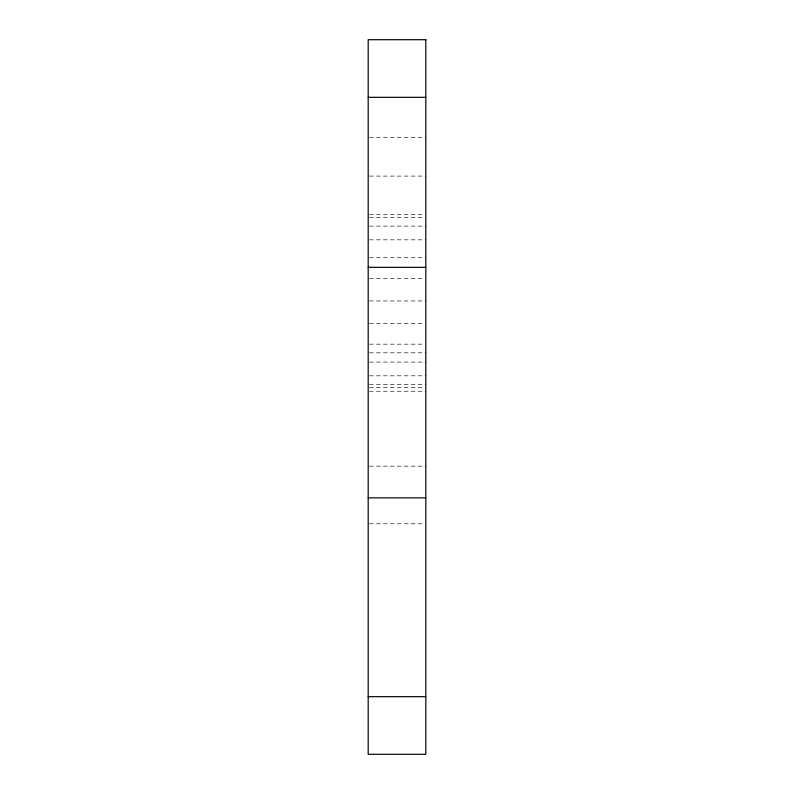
<?xml version="1.0" encoding="UTF-8"?>
<svg xmlns="http://www.w3.org/2000/svg" width="794" height="794" viewBox="0 0 794 794"><rect width="100%" height="100%" fill="white"/><g stroke="black" fill="none" stroke-linecap="round" stroke-linejoin="round"><path stroke-width="0.6" stroke-dasharray="3.97 2.98" d="M369.409 137.67L425.812 137.67M369.409 176.089L425.812 176.089M369.409 214.509L424.592 214.509M369.409 217.457L424.592 217.457M369.409 226.092L425.812 226.092M369.409 239.828L425.812 239.828M369.409 257.732L425.812 257.732M369.409 278.575L424.592 278.575M369.409 300.956L425.812 300.956M369.409 323.327L424.592 323.327M369.409 344.169L424.592 344.169M369.409 352.814L425.812 352.814M369.409 362.074L425.812 362.074M369.409 375.81L425.812 375.81M369.409 384.445L425.812 384.445M369.409 387.393L424.592 387.393M369.409 391.234L425.812 391.234M369.409 466.157L425.812 466.157M369.409 523.782L424.592 523.782"/><path stroke-width="1.19" d="M368.188 97.325L425.812 97.325M368.188 267.33L425.812 267.33M368.188 497.848L425.812 497.848M368.188 696.675L425.812 696.675M425.812 39.7L368.188 39.7L368.188 754.3L425.812 754.3L425.812 39.7"/></g></svg>
